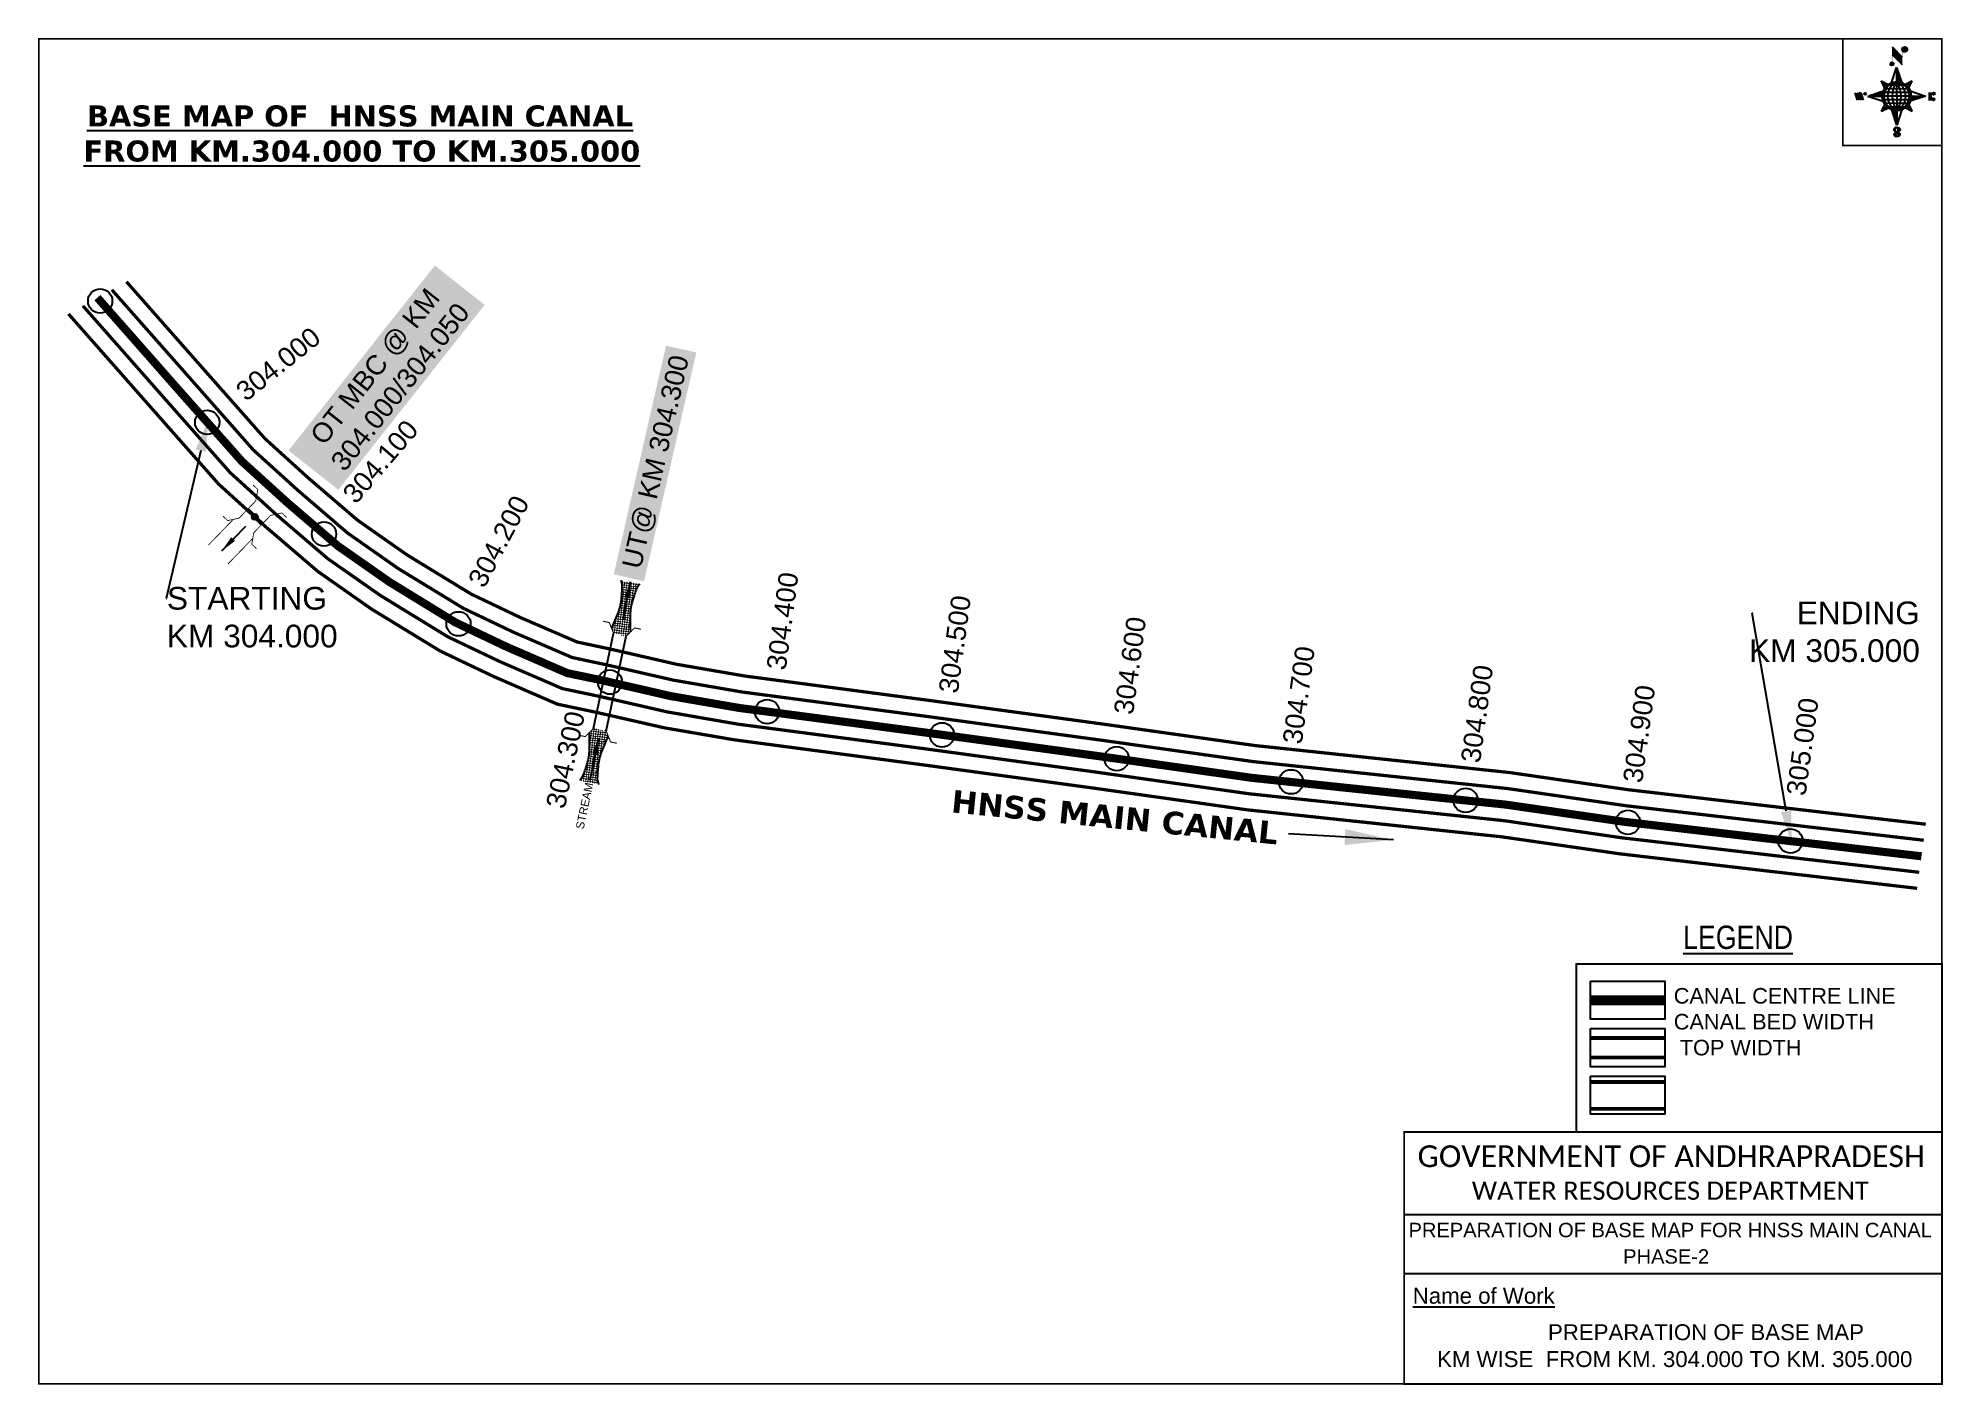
# Model space of a CAD drawing. Header units: inches. Extents: x 777485 to 778662, y 1576315 to 1577148.
import ezdxf
from ezdxf import colors
from ezdxf.entities.mleader import LeaderData, LeaderLine
from ezdxf.enums import TextEntityAlignment as Align
from ezdxf.math import Vec2, Vec3

# ---------------------------------------------------------------- set-up
doc = ezdxf.new("R2010")
doc.units = ezdxf.units.IN
doc.header["$LTSCALE"] = 15
doc.header["$MEASUREMENT"] = 0
doc.header["$PDMODE"] = 32
doc.header["$PDSIZE"] = 15
doc.linetypes.add('HIDDEN2', pattern=[0.1875, 0.125, -0.0625])
for name, color, linetype in [('AQUADUCT', 1, 'Continuous'), ('bord', 1, 'Continuous'), ('CANAL1', 7, 'Continuous'), ('CSMark', 72, 'Continuous'), ('DCBMS', 232, 'Continuous'), ('PAGE', 7, 'Continuous'), ('STRUCTURE', 5, 'Continuous'), ('TEXT', 6, 'Continuous')]:
    doc.layers.add(name, color=color, linetype=linetype)
doc.styles.add('ARIALN', font='ARIALN.TTF')
doc.styles.get("Standard").update_dxf_attribs({"font": 'arial.ttf'})
doc.dimstyles.get("Standard").update_dxf_attribs({"dimtxt": 20, "dimasz": 0.18, "dimexe": 0.18, "dimexo": 0.0625, "dimgap": 0.09, "dimtad": 0, "dimtih": 1, "dimtoh": 1, "dimdec": 4, "dimzin": 0, "dimdsep": 46, "dimtxsty": 'Standard', "dimcen": 0.09, "dimadec": 0, "dimazin": 0, "dimtfac": 1, "dimtdec": 4, "dimtofl": 0, "dimtmove": 0, "dimatfit": 3, "dimfxl": 1, "dimtolj": 1, "dimtzin": 0, "dimarcsym": 0})
pattern_1 = [(267.297113149, (-8720374.938, 50637915.138), (10.5367255337, -0.497431438), [])]
pattern_2 = [(357.297113149, (-8720374.938, 50637915.138), (0.497431438, 10.5367255337), [])]

# ---------------------------------------------------------------- blocks, each defined once
blk = doc.blocks.new('*X26')
at = {"color": 0, "linetype": 'Continuous'}
for p, q in [((6321.6, 240.5), (6322.3, 241.2)), ((6321.6, 240.3), (6322.3, 241)), ((6321.6, 240.1), (6322.3, 240.8)), ((6321.6, 239.9), (6322.4, 240.7)), ((6321.6, 239.8), (6322.4, 240.6)), ((6321.6, 239.6), (6322.5, 240.5)), ((6321.6, 239.4), (6322.5, 240.3)), ((6321.6, 239.2), (6322.6, 240.2)), ((6321.7, 239.1), (6322.6, 240.1)), ((6321.8, 240.8), (6322.4, 241.4)), ((6321.8, 239), (6322.7, 240)), ((6321.8, 239), (6322.8, 239.9)), ((6321.9, 238.9), (6322.9, 239.8)), ((6322, 238.8), (6323, 239.7)), ((6322.1, 241.3), (6322.4, 241.6)), ((6322.1, 238.7), (6323.1, 239.6)), ((6322.2, 238.6), (6323.1, 239.6)), ((6322.3, 238.5), (6323.2, 239.5)), ((6322.4, 238.5), (6323.3, 239.4)), ((6322.5, 238.4), (6323.4, 239.3)), ((6322.7, 238.4), (6323.6, 239.3)), ((6322.8, 238.3), (6323.7, 239.2)), ((6322.9, 238.3), (6323.8, 239.1)), ((6323.1, 238.2), (6323.9, 239.1)), ((6323.2, 238.2), (6324, 239)), ((6323.3, 238.2), (6324.2, 239)), ((6323.5, 238.1), (6324.3, 238.9)), ((6323.7, 238.1), (6324.4, 238.9)), ((6323.8, 238.1), (6324.6, 238.8)), ((6324.1, 238.2), (6324.7, 238.8)), ((6324.3, 238.3), (6324.9, 238.8)), ((6324.6, 238.3), (6325.1, 238.8)), ((6324.8, 238.4), (6325.2, 238.8)), ((6325.1, 238.5), (6325.4, 238.8)), ((6325.4, 238.6), (6325.6, 238.8))]:
    blk.add_line(p, q, dxfattribs=at)
blk = doc.blocks.new('*X25')
at = {"color": 0, "linetype": 'Continuous'}
for p, q in [((6324.4, 240.3), (6324.5, 240.4)), ((6324.6, 240.3), (6324.8, 240.5)), ((6324.7, 240.2), (6325, 240.5)), ((6324.8, 240.2), (6325.2, 240.6)), ((6325, 240.1), (6325.5, 240.6)), ((6325.1, 240.1), (6325.6, 240.6)), ((6325.2, 240), (6325.8, 240.6)), ((6325.3, 240), (6326, 240.6)), ((6325.4, 239.9), (6326.1, 240.6)), ((6325.5, 239.8), (6326.2, 240.5)), ((6325.6, 239.8), (6326.3, 240.5)), ((6325.7, 239.7), (6326.5, 240.4)), ((6325.9, 239.6), (6326.6, 240.3)), ((6326, 239.5), (6326.7, 240.3)), ((6326, 239.4), (6326.8, 240.2)), ((6326.1, 239.3), (6327, 240.2)), ((6326.2, 239.3), (6327.1, 240.1)), ((6326.3, 239.2), (6327.1, 240)), ((6326.4, 239.1), (6327.2, 239.9)), ((6326.5, 239), (6327.3, 239.8)), ((6326.5, 238.9), (6327.4, 239.7)), ((6326.6, 238.8), (6327.5, 239.6)), ((6326.7, 238.7), (6327.5, 239.5)), ((6326.8, 238.6), (6327.6, 239.4)), ((6326.8, 238.5), (6327.7, 239.3)), ((6326.8, 236.5), (6327.4, 237)), ((6326.9, 238.3), (6327.8, 239.2)), ((6326.9, 238.2), (6327.9, 239.1)), ((6326.9, 236.8), (6327.6, 237.4)), ((6327, 238.1), (6327.8, 239)), ((6327, 237.9), (6327.8, 238.8)), ((6327, 237.8), (6327.8, 238.6)), ((6327, 237.6), (6327.8, 238.4)), ((6327, 237.4), (6327.8, 238.2)), ((6327, 237.3), (6327.8, 238)), ((6327, 237.1), (6327.8, 237.9))]:
    blk.add_line(p, q, dxfattribs=at)
blk = doc.blocks.new('H')
at = {"layer": 'bord', "extrusion": (0.000427885, 0.004792, 0.999988)}
h = blk.add_hatch(dxfattribs=at)
h.set_pattern_fill('LINE', color=8, scale=84.387686, angle=-2.7029, style=0)
h.set_pattern_definition(pattern_2)
h.paths.add_polyline_path([(-492, 786, -0.090992), (-448, 775), (-486, 912)])
h = blk.add_hatch(dxfattribs=at)
h.set_pattern_fill('LINE', color=8, scale=84.387686, angle=-92.7029, style=0)
h.set_pattern_definition(pattern_1)
h.paths.add_polyline_path([(-625, 665, -0.090992), (-615, 710), (-751, 671)])
h = blk.add_hatch(dxfattribs=at)
h.set_pattern_fill('LINE', color=8, scale=84.387686, angle=-2.7029, style=0)
h.set_pattern_definition(pattern_2)
h.paths.add_polyline_path([(-504, 533, -0.090992), (-549, 543), (-510, 406)])
h = blk.add_hatch(dxfattribs=at)
h.set_pattern_fill('LINE', color=8, scale=84.387686, angle=-92.7029, style=0)
h.set_pattern_definition(pattern_1)
h.paths.add_polyline_path([(-246, 647), (-372, 653, -0.090992), (-382, 609)])
for p, q in [((-519, 1020, -1217), (-435, 927, -1216)), ((-516, 1087, -1217), (-432, 994, -1217)), ((-538, 774, -1216), (-487, 906, -1216)), ((-487, 906, -1216), (-493, 780, -1216)), ((-487, 906, -1216), (-448, 769, -1216)), ((-865, 701, -1215), (-847, 638, -1215)), ((-847, 700, -1215), (-829, 637, -1215)), ((-829, 699, -1215), (-811, 636, -1215)), ((-829, 699, -1215), (-811, 698, -1215)), ((-811, 698, -1215), (-794, 635, -1215)), ((-752, 665, -1215), (-615, 704, -1215)), ((-627, 794, -1216), (-567, 760, -1216)), ((-627, 794, -1216), (-584, 747, -1215)), ((-599, 731, -1215), (-627, 794, -1216)), ((-421, 753, -1216), (-359, 781, -1216)), ((-359, 781, -1216), (-405, 739, -1216)), ((-359, 781, -1216), (-392, 721, -1215)), ((-379, 693, -1215), (-246, 641, -1215)), ((-213, 669, -1215), (-217, 601, -1215)), ((-752, 665, -1215), (-625, 659, -1215)), ((-619, 614, -1215), (-752, 665, -1215)), ((-639, 526, -1214), (-606, 585, -1215)), ((-639, 526, -1214), (-593, 568, -1215)), ((-577, 553, -1215), (-639, 526, -1214)), ((-511, 400, -1214), (-549, 537, -1214)), ((-460, 533, -1215), (-511, 400, -1214)), ((-505, 527, -1214), (-511, 400, -1214)), ((-371, 513, -1214), (-431, 546, -1215)), ((-371, 513, -1214), (-414, 560, -1215)), ((-399, 576, -1215), (-371, 513, -1214)), ((-246, 641, -1215), (-383, 603, -1215)), ((-373, 647, -1215), (-246, 641, -1215)), ((-197, 600, -1215), (-194, 668, -1215))]:
    blk.add_line(p, q, dxfattribs=at)
at = {"layer": 'bord', "color": 8, "linetype": 'ByBlock', "extrusion": (0.000427885, 0.004792, 0.999988)}
for p, q in [((-375, 679, -1215), (-620, 691, -1215)), ((-386, 711, -1215), (-605, 722, -1215)), ((-411, 744, -1216), (-578, 752, -1216)), ((-493, 780, -1216), (-505, 527, -1214)), ((-373, 647, -1215), (-625, 659, -1215)), ((-378, 616, -1215), (-623, 628, -1215)), ((-392, 585, -1215), (-611, 595, -1215)), ((-420, 555, -1215), (-587, 562, -1215))]:
    blk.add_line(p, q, dxfattribs=at)
at = {"layer": 'bord', "extrusion": (0.000427885, 0.004792, 0.999988), "elevation": -1212}
for points, const_width in [([(-522, 960), (-516, 1093)], 1.61), ([(-434, 933), (-428, 1066)], 1.61), ([(-870, 707), (-846, 706)], 0.642), ([(-829, 643), (-821, 678)], 0.642), ([(-793, 641), (-782, 694)], 0.642), ([(-223, 676), (-174, 673)], 0.706), ([(-829, 643), (-855, 644)], 0.642), ([(-811, 642), (-784, 641)], 0.642), ([(-177, 605), (-226, 607)], 0.706), ([(-195, 645), (-185, 644)], 0.706)]:
    blk.add_lwpolyline(points, dxfattribs=dict(at, const_width=const_width))
for points, const_width in [([(-414, 1073, 1), (-398, 1058, 1)], 22.3), ([(-530, 950, 1), (-520, 939, 1)], 14.8), ([(-776, 697, 1), (-769, 690, 1)], 8.9), ([(-180, 618, 1), (-173, 611, 1)], 9.79), ([(-178, 667, 1), (-171, 660, 1)], 9.79), ([(-490, 362, 1), (-498, 369, 1)], 11.1), ([(-525, 322, 1), (-533, 329, 1)], 11.1)]:
    blk.add_lwpolyline(points, format="xyb", close=True, dxfattribs=dict(at, const_width=const_width))
for points in [[(-537, 317), (-531, 310), (-520, 307), (-505, 307), (-494, 310), (-486, 318), (-487, 326), (-491, 333), (-494, 336), (-503, 341), (-522, 347), (-530, 352), (-534, 355), (-537, 363), (-537, 373), (-530, 381), (-520, 384), (-504, 384), (-493, 380), (-487, 373)], [(-522, 348), (-526, 354), (-528, 361), (-528, 371), (-526, 375), (-521, 381), (-515, 384)], [(-505, 307), (-499, 312), (-497, 319), (-497, 327), (-501, 335), (-509, 343)]]:
    blk.add_lwpolyline(points, dxfattribs=at)
at = {"layer": 'bord', "extrusion": (0.000427885, 0.004792, 0.999988)}
for centre, radius in [((-406, 1065, -1212), 22.3), ((-525, 944, -1212), 14.8), ((-773, 694, -1212), 8.9), ((-498, 659, -1212), 127), ((-177, 615, -1212), 9.79), ((-174, 663, -1212), 9.79), ((-494, 365, -1212), 11.1), ((-529, 325, -1212), 11.1)]:
    blk.add_circle(centre, radius, dxfattribs=at)
at = {"layer": 'bord', "color": 8, "linetype": 'ByBlock', "extrusion": (0.000427885, 0.004792, 0.999988)}
for centre, radius, start, end in [((-482, 658, -1212), 128, 94.9254, 259.6691), ((-437, 656, -1212), 141, 113.2864, 241.308), ((-316, 651, -1212), 222, 142.5892, 212.0053), ((-560, 662, -1212), 141, 293.2864, 61.308), ((-681, 668, -1212), 222, 322.5892, 32.0053), ((-515, 660, -1212), 128, 274.9254, 79.6691)]:
    blk.add_arc(centre, radius, start, end, dxfattribs=at)
at = {"layer": 'bord', "extrusion": (0.000427885, 0.004792, 0.999988)}
for points in [[(-516, 1093, -1212), (-431, 1000, -1212), (-519, 1026, -1212), (-434, 933, -1212)], [(-864, 707, -1212), (-846, 706, -1212), (-846, 644, -1212), (-829, 643, -1212)], [(-829, 705, -1212), (-811, 704, -1212), (-811, 642, -1212), (-793, 641, -1212)], [(-193, 674, -1212), (-197, 606, -1212), (-213, 675, -1212), (-216, 607, -1212)]]:
    blk.add_solid(points, dxfattribs=at)
at = {"layer": 'bord', "extrusion": (0.000427885, 0.004792, 0.999988), "xscale": 7.977342409717546, "yscale": 7.977342408231451, "zscale": 7.977342408476333, "rotation": 138.0840426661453}
for name, p in [('*X25', (38301, -31929, -1212)), ('*X26', (38314, -31951, -1212))]:
    blk.add_blockref(name, p, dxfattribs=at)
blk = doc.blocks.new('UT')
at = {"layer": 'STRUCTURE'}
h = blk.add_hatch(dxfattribs=at)
h.set_pattern_fill('DASH', color=150, scale=8, angle=-39.6278, style=0)
h.set_pattern_definition([(320.372247933, (-4370.464, -6260.8811), (1.40800153113, 0.132407282), [1, -1])])
h.paths.add_polyline_path([(765163, 1700681.9), (765165.6, 1700680.6), (765167.2, 1700680.3), (765169.1, 1700680), (765172.4, 1700679.6), (765176.4, 1700679.3), (765179.5, 1700679.5), (765183.1, 1700679.9), (765187.7, 1700680.9), (765188.9, 1700681.2), (765193.1, 1700682.2), (765196.1, 1700680.2), (765196.1, 1700672.2), (765193.1, 1700670.2), (765190.5, 1700670.8), (765188.1, 1700671.3), (765185.5, 1700671.8), (765183.6, 1700672.1), (765181, 1700672.5), (765180.3, 1700672.5), (765178.5, 1700672.6), (765176.7, 1700672.6), (765174.6, 1700672.5), (765172.5, 1700672.3), (765170.4, 1700672), (765168.5, 1700671.7), (765166.1, 1700671.2), (765165, 1700670.8), (765163, 1700669.7)])
h.paths.add_polyline_path([(765259.1, 1700682.2), (765256.1, 1700680.2), (765256.1, 1700672.2), (765259.1, 1700670.2), (765261.9, 1700671), (765264.4, 1700671.6), (765266.4, 1700672), (765269.1, 1700672.5), (765272.7, 1700673), (765276.1, 1700673.1), (765278.6, 1700672.9), (765281.2, 1700672.7), (765283.9, 1700672.3), (765286.4, 1700671.9), (765288, 1700671.3), (765289.2, 1700670.6), (765289.1, 1700682.7), (765287.6, 1700681.8), (765285.7, 1700681.2), (765283, 1700680.7), (765281.2, 1700680.4), (765276.7, 1700679.9), (765272.7, 1700679.9), (765268.7, 1700680.3), (765264.8, 1700681), (765261.2, 1700681.7)])
at = {"layer": 'STRUCTURE', "color": 150, "const_width": 0.628}
for points in [[(765190.1, 1700688.2), (765190.1, 1700684.2), (765196.1, 1700680.2), (765256.1, 1700680.2), (765262.1, 1700684.2), (765262.1, 1700688.2)], [(765190.1, 1700664.2), (765190.1, 1700668.2), (765196.1, 1700672.2), (765256.1, 1700672.2), (765262.1, 1700668.2), (765262.1, 1700664.2)]]:
    blk.add_lwpolyline(points, dxfattribs=at)
at = {"layer": 'STRUCTURE', "color": 150}
for points in [[(765196.1, 1700680.2), (765256.1, 1700680.2)], [(765196.1, 1700672.2), (765256.1, 1700672.2)], [(765196.1, 1700672.2), (765256.1, 1700672.2)]]:
    blk.add_lwpolyline(points, dxfattribs=at)
at = {"layer": 'STRUCTURE', "color": 0}
blk.add_circle((765226.1, 1700676.2), 1.89, dxfattribs=at)
at = {"layer": 'STRUCTURE', "color": 150}
for points in [[(765163, 1700681.9), (765164.4, 1700681.1), (765167.9, 1700680.2), (765171.2, 1700679.8), (765176.1, 1700679.4), (765184.7, 1700680.3), (765193.1, 1700682.2)], [(765289.1, 1700682.7), (765287.8, 1700681.9), (765284.3, 1700680.9), (765280.9, 1700680.4), (765276.1, 1700679.8), (765267.4, 1700680.5), (765259.1, 1700682.2)], [(765163, 1700669.7), (765164.3, 1700670.6), (765167.8, 1700671.6), (765171.2, 1700672.1), (765176, 1700672.6), (765184.7, 1700672), (765193.1, 1700670.2)], [(765289.2, 1700670.6), (765287.8, 1700671.4), (765284.2, 1700672.3), (765280.9, 1700672.7), (765276.1, 1700673.1), (765267.4, 1700672.2), (765259.1, 1700670.2)]]:
    blk.add_spline(points, degree=3, dxfattribs=at)
at = {"layer": 'STRUCTURE', "color": 0}
blk.add_text('STREAM', height=5, dxfattribs=at).set_placement((765148.2, 1700675.8), align=Align.MIDDLE_CENTER)
for points in [[(765190.9, 1700676), (765164.2, 1700675.8)], [(765289.3, 1700676.7), (765265.4, 1700676.4)]]:
    blk.add_leader(points, dimstyle='Standard', override={"dimasz": 10, "dimgap": 0.09, "dimtad": 0}, dxfattribs=at)
blk = doc.blocks.new('OT')
at = {"layer": 'STRUCTURE', "color": 190}
for points, const_width in [([(769775.2, 1706601.8), (769775.2, 1706597.8), (769769.2, 1706593.8), (769761.8, 1706593.8), (769754.4, 1706593.8), (769748.4, 1706597.8), (769748.4, 1706601.8)], 0.5), ([(769751.4, 1706595.8), (769729.4, 1706595.8)], 0.5), ([(769761.8, 1706593.8), (769761.8, 1706581)], 2.5), ([(769751.4, 1706579), (769729.4, 1706579)], 0.5), ([(769748.4, 1706573), (769748.4, 1706577), (769754.4, 1706581), (769761.8, 1706581), (769761.8, 1706581), (769761.8, 1706581), (769769.2, 1706581), (769775.2, 1706577), (769775.2, 1706573)], 0.5)]:
    blk.add_lwpolyline(points, dxfattribs=dict(at, const_width=const_width))
at = {"layer": 'STRUCTURE', "color": 0}
blk.add_circle((769761.8, 1706587.4), 1.87, dxfattribs=at)
blk.add_leader([(769732.6, 1706587.4), (769753.8, 1706587.4)], dimstyle='Standard', override={"dimasz": 10, "dimgap": 0.09, "dimtad": 0}, dxfattribs=at)

msp = doc.modelspace()

# ---------------------------------------------------------------- linework, layer by layer
at = {"layer": 'CANAL1', "color": 200, "const_width": 2}
for points in [[(777539.7, 1576997.1), (777585.8, 1576944.8), (777625.2, 1576900.2), (777652.4, 1576875.5), (777682.5, 1576849.7), (777713, 1576828.3), (777752.6, 1576804.1), (777782.8, 1576789.7), (777818, 1576774.5), (777839.1, 1576770), (777879.6, 1576760.7), (777921.4, 1576753.5), (778037.7, 1576738.1), (778142.6, 1576723.8), (778236.8, 1576710.5), (778394.2, 1576693.8), (778467.3, 1576683.2), (778556.1, 1576672.9), (778651, 1576661.9)], [(777503.9, 1576977.2), (777555.8, 1576918.3), (777596.7, 1576872), (777625.9, 1576845.5), (777657.9, 1576818.1), (777691.1, 1576794.8), (777733.5, 1576768.9), (777766.2, 1576753.3), (777805.8, 1576736.1), (777830.5, 1576730.9), (777871.7, 1576721.5), (777915.4, 1576714), (778032.3, 1576698.5), (778137.1, 1576684.2), (778231.9, 1576670.8), (778389.2, 1576654.1), (778462.1, 1576643.6), (778551.5, 1576633.2), (778645.6, 1576622.3)]]:
    msp.add_lwpolyline(points, dxfattribs=at)
at = {"layer": 'CANAL1', "color": 1, "linetype": 'HIDDEN2', "ltscale": 8, "const_width": 5}
msp.add_lwpolyline([(777521.8, 1576987.2), (777570.8, 1576931.5), (777611, 1576886.1), (777639.2, 1576860.5), (777670.2, 1576833.9), (777702.1, 1576811.6), (777743, 1576786.5), (777774.5, 1576771.5), (777811.9, 1576755.3), (777834.8, 1576750.5), (777838.3, 1576749.7), (777875.6, 1576741.1), (777918.4, 1576733.7), (777935.4, 1576731.5), (778035, 1576718.3), (778139.9, 1576704), (778151.3, 1576702.4), (778234.4, 1576690.6), (778366.8, 1576676.6), (778391.7, 1576674), (778464.7, 1576663.4), (778553.8, 1576653), (778568.1, 1576651.4), (778648.3, 1576642.1)], dxfattribs=at)
at = {"layer": 'CANAL1', "color": 5, "const_width": 2}
for points in [[(777530.7, 1576992.1), (777578.3, 1576938.2), (777618.1, 1576893.1), (777645.8, 1576868), (777676.3, 1576841.8), (777707.5, 1576819.9), (777747.8, 1576795.3), (777778.6, 1576780.6), (777815, 1576764.9), (777837, 1576760.2), (777877.6, 1576750.9), (777919.9, 1576743.6), (778036.3, 1576728.2), (778141.2, 1576713.9), (778235.6, 1576700.6), (778393, 1576683.9), (778466, 1576673.3), (778555, 1576663), (778649.7, 1576652)], [(777512.8, 1576982.2), (777563.3, 1576924.9), (777603.8, 1576879.1), (777632.5, 1576853), (777664, 1576826), (777696.6, 1576803.2), (777738.2, 1576777.7), (777770.3, 1576762.4), (777808.9, 1576745.7), (777832.7, 1576740.7), (777873.7, 1576731.3), (777916.9, 1576723.8), (778033.7, 1576708.4), (778138.5, 1576694.1), (778233.2, 1576680.7), (778390.5, 1576664.1), (778463.4, 1576653.5), (778552.6, 1576643.1), (778646.9, 1576632.2)]]:
    msp.add_lwpolyline(points, dxfattribs=at)
at = {"layer": 'CANAL1', "color": 1, "linetype": 'HIDDEN2', "ltscale": 100, "const_width": 6, "elevation": -0.4}
msp.add_lwpolyline([(778489.9, 1576553.1), (778443.9, 1576553.1)], dxfattribs=at)
at = {"layer": 'CANAL1', "color": 5, "const_width": 2.4, "elevation": -0.4}
for points in [[(778489.9, 1576529.8), (778443.9, 1576529.8)], [(778489.9, 1576517.8), (778443.9, 1576517.8)]]:
    msp.add_lwpolyline(points, dxfattribs=at)
at = {"layer": 'CANAL1', "color": 200, "const_width": 2.4, "elevation": -0.4}
for points in [[(778489.9, 1576502.6), (778443.9, 1576502.6)], [(778489.9, 1576486.1), (778443.9, 1576486.1)]]:
    msp.add_lwpolyline(points, dxfattribs=at)
at = {"layer": 'CSMark', "color": 3}
for p in [(777523.5, 1576985.2), (777589.6, 1576910.2), (777661.7, 1576841.2), (777744.8, 1576785.7), (777838.3, 1576749.7), (777935.4, 1576731.5), (778043.4, 1576717.1), (778151.3, 1576702.4), (778258.9, 1576688.1), (778366.8, 1576676.6), (778467, 1576663.1), (778567.4, 1576651.5)]:
    msp.add_point(p, dxfattribs=at)
at = {"layer": 'PAGE', "const_width": 1}
msp.add_lwpolyline([(777485.7, 1576316.1), (778660.9, 1576316.1), (778660.9, 1577147.1), (777485.7, 1577147.1), (777485.7, 1576316.1)], dxfattribs=at)
at = {"layer": 'PAGE'}
for points, const_width in [([(778660.9, 1577147.1), (778599.8, 1577147.1), (778599.8, 1577081.3), (778660.9, 1577081.3)], 1), ([(778435.1, 1576575.5), (778660.9, 1576575.5), (778660.9, 1576471.7), (778435.1, 1576471.7)], 1.2), ([(778328.8, 1576471.7), (778660.9, 1576471.7), (778660.9, 1576316.1), (778328.8, 1576316.1)], 1.2)]:
    msp.add_lwpolyline(points, close=True, dxfattribs=dict(at, const_width=const_width))
at = {"layer": 'PAGE', "elevation": -0.4}
for points in [[(778443.9, 1576564.9), (778489.9, 1576564.9), (778489.9, 1576541.4), (778443.9, 1576541.4)], [(778443.9, 1576535.6), (778489.9, 1576535.6), (778489.9, 1576512.1), (778443.9, 1576512.1)], [(778443.9, 1576506.3), (778489.9, 1576506.3), (778489.9, 1576482.8), (778443.9, 1576482.8)]]:
    msp.add_lwpolyline(points, close=True, dxfattribs=at)
at = {"layer": 'PAGE'}
for points in [[(778328.8, 1576420.8), (778660.9, 1576420.8)], [(778328.8, 1576384.4), (778660.9, 1576384.4)]]:
    msp.add_lwpolyline(points, dxfattribs=at)

# ---------------------------------------------------------------- block references
at = {"layer": 'AQUADUCT', "color": 1, "xscale": 0.0703495379661093, "yscale": 0.07034953800030053, "zscale": 0.07034953795990817, "rotation": 3.078330607406165}
msp.add_blockref('H', (778670.5, 1577067.7, 85.4), dxfattribs=at)
at = {"layer": 'STRUCTURE', "color": 0}
for name, p, rotation in [('OT', (1465205.5, -164469.1), 45.8252336036926), ('UT', (2283813.8, 476791.3), 78.08131609414575)]:
    msp.add_blockref(name, p, dxfattribs=dict(at, rotation=rotation))

# ---------------------------------------------------------------- texts
at = {"layer": 'CANAL1', "insert": (778049.1, 1576683.3), "char_height": 14, "width": 205.129, "attachment_point": 1, "rotation": 354.3613}
msp.add_mtext('\\pi0.96322;{\\fVerdana|b1|i0|c0|p34;HNSS MAIN CANAL}', dxfattribs=at)
at = {"layer": 'CSMark', "color": 1}
for s, rotation, p in [('304.000', 38.7652, (777609.8, 1576927.3)), ('304.100', 49.3435, (777676.8, 1576863)), ('304.200', 62.1651, (777755.4, 1576809.9)), ('304.400', 82.4592, (777940.9, 1576757.4)), ('304.500', 82.2464, (778047.2, 1576743.1)), ('304.600', 82.2464, (778155.4, 1576729.9)), ('304.700', 82.2464, (778259.6, 1576711.7)), ('304.800', 82.2464, (778369.7, 1576700.1)), ('304.900', 82.2464, (778469.8, 1576687.7)), ('305.000', 82.2464, (778570.7, 1576679.8)), ('304.300', 77.9675, (777804.5, 1576672.1))]:
    msp.add_text(s, height=12, rotation=rotation, dxfattribs=at).set_placement(p, align=Align.MIDDLE_LEFT)
at = {"layer": 'PAGE', "extrusion": (0.000201441, 0.004807, 0.999988), "style": 'ARIALN'}
msp.add_text('%%ULEGEND', height=14.4, rotation=359.9999, dxfattribs=at).set_placement((778535, 1576573.1, 7735.2), align=Align.MIDDLE)
at = {"layer": 'PAGE', "extrusion": (0.000201441, 0.004807, 0.999988)}
for s, height, p in [('PREPARATION OF BASE MAP FOR HNSS MAIN CANAL', 8.878, (778331.5, 1576387.8, 7734.3)), ('%%UName of Work', 9.822, (778334.1, 1576346.7, 7733))]:
    msp.add_text(s, height=height, rotation=359.9999, dxfattribs=at).set_placement(p)
for s, height, p in [('PHASE-2', 8.88, (778490.6, 1576375.9, 7734.2)), ('PREPARATION OF BASE MAP', 9.822, (778515.2, 1576329.1, 7733)), ('KM WISE  FROM KM. 304.000 TO KM. 305.000', 9.822, (778495.9, 1576312.5, 7733))]:
    msp.add_text(s, height=height, rotation=359.9999, dxfattribs=at).set_placement(p, align=Align.MIDDLE_CENTER)
at = {"layer": 'PAGE', "extrusion": (0.000201441, 0.004807, 0.999988), "attachment_point": 1, "text_direction": (1, -1e-06, -0.000201)}
for s, insert, char_height, width in [('CANAL CENTRE LINE CANAL BED WIDTH {\\H2.3717x; }\\P TOP WIDTH{\\H1.9152x; }', (778495.3, 1576560.7, -0.4), 9.6, 168.926), ('\\pi3.5885;{\\fCalibri|b0|i0|c0|p34;\\H1.3333x;GOVERNMENT OF ANDHRAPRADESH\\P\\pi37.073;\\H0.83998x;WATER RESOURCES DEPARTMENT}', (778333.5, 1576463.5, -1.3), 10.059, 321.276)]:
    msp.add_mtext(s, dxfattribs=dict(at, insert=insert, char_height=char_height, width=width))
at = {"layer": 'STRUCTURE', "color": 5, "char_height": 12, "attachment_point": 1, "bg_fill": 1, "box_fill_scale": 1.3, "bg_fill_color": 7, "bg_fill_true_color": 16777215, "bg_fill_transparency": 4390977}
for s, insert, width, rotation in [('\\pi11.927;OT MBC @ KM \\P\\pi7.0487;304.000/304.050', (777644.9, 1576893.4), 138.444, 51.6729), ('\\pi2.719;UT@ KM 304.300', (777845, 1576819), 137.741, 77.1442)]:
    msp.add_mtext(s, dxfattribs=dict(at, insert=insert, width=width, rotation=rotation))
at = {"layer": 'TEXT', "color": 1, "insert": (777493.6, 1577106), "char_height": 13, "width": 379.826, "attachment_point": 1}
msp.add_mtext('\\pi21.755;{\\fVerdana|b1|i0|c0|p34;\\LBASE MAP OF  HNSS MAIN CANAL \\P\\pi19.564;FROM KM.304.000 TO KM.305.000}', dxfattribs=at)

# ---------------------------------------------------------------- leaders
at = {"layer": 'CANAL1'}
msp.add_leader([(778322.2, 1576652.2), (778257.3, 1576656)], dimstyle='Standard', override={"dimasz": 30, "dimgap": 0.09, "dimtad": 0}, dxfattribs=at)
at = {"layer": 'DCBMS', "color": 5}
ml = msp.add_multileader_mtext('Standard', dxfattribs=at)
ml.set_content('STARTING\\PKM 304.000', color=5)
ml.set_leader_properties()
ml.build(insert=Vec2(0, 0))
ml.multileader.update_dxf_attribs({"dogleg_length": 0.36, "arrow_head_size": 20})
ctx = ml.context
ctx.base_point, ctx.char_height, ctx.arrow_head_size, ctx.landing_gap_size, ctx.plane_origin = Vec3(777564.6, 1576801.4), 14, 20, 0.09, Vec3(777735.5, 1576874.2)
notes = []
notes.append((ctx, [(1, (1, 1, 0), (777564.2, 1576801.4), (1, 0), 0.36, [(0, [(777590.3, 1576912.2)], 0, [])])]))
ctx.mtext.insert, ctx.mtext.flow_direction = Vec3(777564.7, 1576808.5), 5
for ctx, leaders in notes:
    for number, flags, end, landing, length, lines in leaders:
        leader = LeaderData()
        leader.index, (leader.has_last_leader_line, leader.has_dogleg_vector, leader.attachment_direction) = number, flags
        leader.last_leader_point, leader.dogleg_vector, leader.dogleg_length = Vec3(end), Vec3(landing), length
        for number, points, colour, breaks in lines:
            line = LeaderLine()
            line.index, line.vertices, line.color, line.breaks = number, Vec3.list(points), colors.encode_raw_color(colour), breaks
            leader.lines.append(line)
        ctx.leaders.append(leader)

# ---------------------------------------------------------------- next in the draw order: leaders
ml = msp.add_multileader_mtext('Standard', dxfattribs=at)
ml.set_content('ENDING \\PKM 305.000', color=5)
ml.set_leader_properties()
ml.build(insert=Vec2(0, 0))
ml.multileader.update_dxf_attribs({"dogleg_length": 0.36, "arrow_head_size": 20})
ctx = ml.context
ctx.base_point, ctx.char_height, ctx.arrow_head_size, ctx.landing_gap_size, ctx.plane_origin = Vec3(778544.1, 1576792.4), 14, 20, 0.09, Vec3(778687.8, 1577004.8)
ctx.text_align_type = 2
notes = []
notes.append((ctx, [(1, (1, 1, 0), (778543.7, 1576792.4), (1, 0), 0.36, [(0, [(778568.1, 1576650.2)], 0, [])])]))
ctx.mtext.insert, ctx.mtext.width, ctx.mtext.alignment, ctx.mtext.flow_direction = Vec3(778647.3, 1576799.5), 109.049, 3, 5
ctx.mtext.has_bg_fill, ctx.mtext.bg_color, ctx.mtext.bg_scale_factor, ctx.mtext.bg_transparency, ctx.mtext.use_window_bg_color = 1, -1027028792, 1.5, 0, 1
for ctx, leaders in notes:
    for number, flags, end, landing, length, lines in leaders:
        leader = LeaderData()
        leader.index, (leader.has_last_leader_line, leader.has_dogleg_vector, leader.attachment_direction) = number, flags
        leader.last_leader_point, leader.dogleg_vector, leader.dogleg_length = Vec3(end), Vec3(landing), length
        for number, points, colour, breaks in lines:
            line = LeaderLine()
            line.index, line.vertices, line.color, line.breaks = number, Vec3.list(points), colors.encode_raw_color(colour), breaks
            leader.lines.append(line)
        ctx.leaders.append(leader)

doc.saveas('drawing.dxf')
